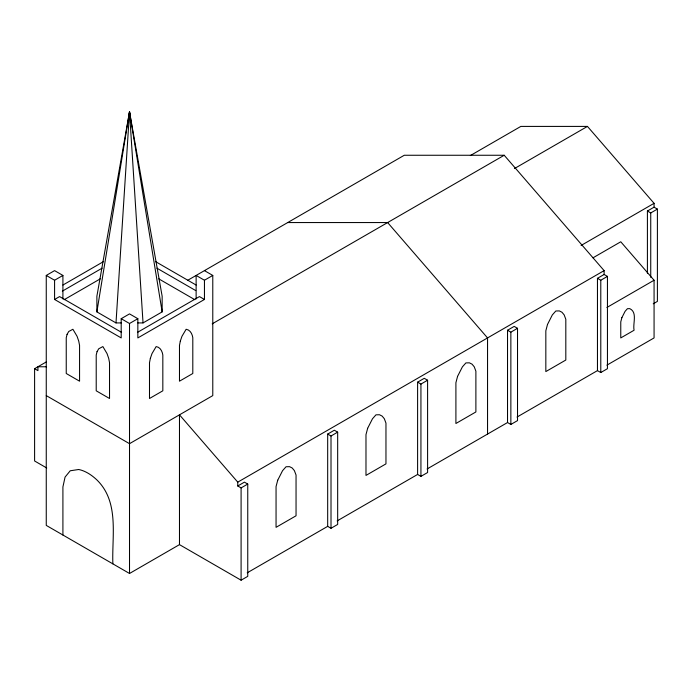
<?xml version="1.0" encoding="UTF-8"?>
<svg xmlns="http://www.w3.org/2000/svg" width="692" height="692" viewBox="0 0 692 692"><rect width="100%" height="100%" fill="white"/><g stroke="black" fill="none" stroke-linecap="round" stroke-linejoin="round"><path stroke-width="1.04" d="M121.204 322.922L115.996 322.922L129.516 111.793L162.153 296.28L162.153 311.884L143.036 322.922L137.838 322.922M129.266 115.028L129.516 111.793L162.153 311.884M115.996 322.922L96.88 311.884L129.516 111.793L129.94 117.182M179.479 544.63L179.479 414.837L237.763 482.142L237.763 485.983L244.423 482.142L247.753 484.063L247.753 576.358L241.093 580.207L179.479 544.63L129.516 573.478L46.26 525.401L46.26 275.433L54.581 270.624L62.911 275.433L62.911 298.935M46.26 275.433L54.581 280.243L62.911 275.433M62.911 285.043L103.618 261.541M62.358 291.133L102.131 268.167M54.581 280.243L54.581 299.463L59.581 296.583L121.558 332.368M64.2 299.679L100.288 278.85M46.736 467.991L34.6 460.984L34.6 368.689L46.347 361.907M54.581 299.463L121.195 337.921L121.195 318.692L129.516 313.891L137.846 318.692L137.846 337.921L204.451 299.463L204.451 280.243L196.13 275.433L196.13 298.935M187.619 280.346L404.284 155.259L504.2 155.259L604.116 270.624L604.116 274.473L597.456 278.314L597.456 370.618L516.993 417.068M121.195 318.692L129.516 323.501L137.846 318.692M204.451 280.243L212.781 275.433L212.781 395.608L129.516 443.684L46.26 395.608M137.474 332.368L199.46 296.583L204.451 299.463M470.335 155.579L520.851 126.411L587.456 126.411L654.07 203.327L654.07 207.176L647.409 211.017L647.409 273.262M212.21 323.839L504.2 155.259M514.485 168.545L587.456 126.411M581.098 245.461L654.07 203.327M647.409 211.017L650.739 212.946L657.4 209.096L657.4 301.392L653.239 303.797M593.009 257.805L620.767 241.785L654.07 280.243L654.07 337.93L606.884 365.168M237.763 482.142L604.116 270.624M327.679 526.361L327.679 434.066L334.34 430.225L337.67 432.145L337.67 524.441L331.01 528.29L327.679 526.361L247.226 572.812M417.605 474.452L417.605 382.148L424.265 378.308L427.595 380.228L427.595 472.524L420.935 476.373L417.605 474.452L337.151 520.903M507.53 422.535L507.53 330.231L514.191 326.39L517.521 328.311L517.521 420.606L510.86 424.455L507.53 422.535L427.059 468.994M237.763 485.983L241.093 487.903L247.753 484.063M327.679 434.066L331.01 435.995L337.67 432.145M417.605 382.148L420.935 384.077L427.595 380.228M507.53 330.231L510.86 332.16L517.521 328.311M597.456 278.314L600.786 280.243L607.446 276.393L607.446 368.689L600.786 372.538L597.456 370.618M606.884 307.482L654.07 280.243M287.716 222.556L387.632 222.556L487.549 337.93L487.549 434.066M46.563 366.769L37.93 366.769L37.93 370.618L34.6 368.689M654.07 207.176L657.4 209.096M604.116 274.473L607.446 276.393M204.451 270.624L212.781 275.433M155.423 261.541L196.13 285.043M156.902 268.167L195.758 290.597M158.753 278.85L194.833 299.679M143.036 322.922L129.516 111.793L96.88 296.28L96.88 311.884M650.739 212.946L650.739 277.336M600.786 280.243L600.786 372.538M510.86 332.16L510.86 424.455M420.935 384.077L420.935 476.373M331.01 435.995L331.01 528.29M241.093 487.903L241.093 580.207M129.516 323.501L129.516 573.478M112.865 563.859C111.793 535.893 119.465 502.202 97.096 480.136A41.451 23.926 60 0 0 78.68 469.505L70.229 470.776L65.065 477.091L62.911 486.943L62.911 535.02M150.337 358.404L149.498 362.729L149.498 398.497L162.828 390.807L162.828 355.039C162.317 351.328 160.259 347.142 156.158 346.58L151.998 353.595L150.337 358.404M180.309 341.095L179.479 345.42L179.479 381.188L192.8 373.498L192.8 337.731C192.29 334.02 190.231 329.833 186.139 329.271L181.97 336.286L180.309 341.095M67.072 334.366L66.242 337.731L66.242 373.498L79.563 381.188L79.563 345.42L78.732 341.095L77.063 336.286L72.902 329.271L68.742 331.485L67.072 334.366M97.044 351.674L96.214 355.039L96.214 390.807L109.535 398.497L109.535 362.729L108.705 358.404L107.035 353.595L102.874 346.58L98.714 348.785L97.044 351.674M277.726 480.213L276.056 486.562L276.056 527.33L296.046 515.791L296.046 475.023L294.377 470.603L292.214 468.008L289.55 466.659L286.055 466.754L282.552 470.698L277.726 480.213M367.651 428.296L365.982 434.645L365.982 475.413L385.963 463.874L385.963 423.106L384.302 418.686L382.14 416.091L379.476 414.742L375.972 414.837L372.478 418.781L367.651 428.296M457.568 376.379L455.907 382.728L455.907 423.495L475.888 411.956L475.888 371.189L474.228 366.769L472.056 364.174L469.392 362.824L465.898 362.919L462.403 366.864L457.568 376.379M547.493 324.47L545.832 330.811L545.832 371.578L565.814 360.039L565.814 319.272L564.144 314.851L561.982 312.256L559.318 310.907L555.823 311.002L552.32 314.947L547.493 324.47M621.874 317.671L620.767 321.901L620.767 337.93L634.088 330.24C632.6 323.631 637.756 312.36 629.755 308.632L627.428 308.701L625.092 311.331L621.874 317.671"/></g></svg>
